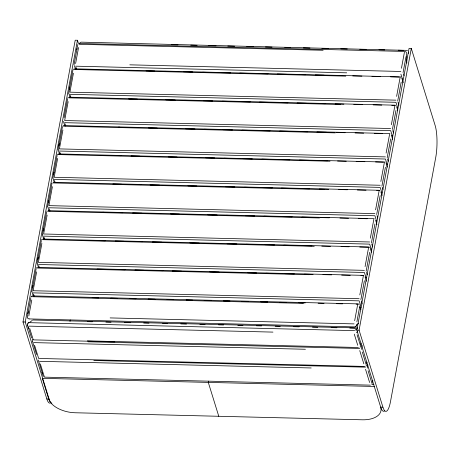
<?xml version="1.0" encoding="UTF-8"?>
<svg xmlns="http://www.w3.org/2000/svg" width="460" height="460" viewBox="0 0 460 460"><rect width="100%" height="100%" fill="white"/><g stroke="black" fill="none" stroke-linecap="round" stroke-linejoin="round"><path stroke-width="0.69" d="M27.537 325.306L27.669 323.57L28.842 322.523L27.956 323.184M76.757 49.737L77.878 44.384M50.749 402.759A23.069 5.353 -88.6 0 1 46.834 398.964L23 321.966L75.21 40.204L77.452 40.261L78.51 43.671M51.888 403.161A23.069 5.353 -88.6 0 1 49.082 399.021L25.242 322.017L77.452 40.261M32.597 287.787L36.104 268.876M37.858 259.423L41.36 240.511M43.114 231.058L46.615 212.146M48.369 202.693L51.871 183.781M53.624 174.328L57.126 155.417M58.88 145.964L62.382 127.052M64.135 117.599L67.643 98.687M69.391 89.234L72.898 70.322M27.893 313.783L30.854 297.781M74.077 64.555L77.038 48.553M36.627 271.82L33.12 290.726L359.122 298.712M41.883 243.455L38.375 262.361L364.377 270.348M47.139 215.09L43.631 233.996L369.633 241.983M52.394 186.72L48.892 205.631L374.888 213.618M57.649 158.355L54.148 177.267L380.144 185.254M62.905 129.99L59.403 148.902L385.405 156.889M68.16 101.626L64.659 120.537L390.661 128.524M73.422 73.261L69.914 92.172L395.916 100.159M28.825 315.928L31.792 299.926M75.601 63.503L78.568 47.501M69.995 321.396L70.259 319.987M208.524 381.139L208.288 382.398L218.776 416.277M354.671 320.695L357.638 304.692M401.448 68.27L404.415 52.267M359.823 294.929L363.325 276.017M365.079 266.564L368.581 247.652M370.334 238.199L373.836 219.288M375.59 209.835L379.097 190.923M380.846 181.47L384.353 162.558M386.101 153.105L389.608 134.194M391.362 124.74L394.864 105.829M396.618 96.376L400.119 77.464M360.887 299.627L364.395 280.721M366.143 271.262L369.65 252.356M371.404 242.897L374.906 223.991M376.659 214.532L380.161 195.626M381.915 186.168L385.417 167.262M387.171 157.803L390.672 138.897M392.426 129.438L395.933 110.526M397.681 101.073L401.189 82.162M356.885 321.839L359.846 305.837M403.063 72.617L406.03 56.614M384.6 410.935A23.069 5.353 -88.6 0 1 380.684 407.14L356.845 330.142L409.055 48.38L411.303 48.438L435.137 125.442A23.069 5.353 -88.6 0 1 435.718 157.55L390.517 401.488A23.069 5.353 -88.6 0 1 382.927 407.198L380.684 407.14A23.069 12.736 10.5 0 1 362.336 419.796L75.216 412.764A23.069 12.736 10.5 0 1 48.703 399.01L42.297 378.333L374.279 386.463M382.927 407.198L359.087 330.194L411.303 48.438M360.847 344.505L361.123 343.034M361.468 349.37L362.198 345.431M366.666 363.636L366.959 362.06M367.258 368.069L367.868 364.786M372.456 382.335L372.818 380.362M69.753 87.009L68.684 93.346M58.161 149.517L59.242 143.738M47.65 206.247L48.725 200.468M52.906 177.882L53.987 172.103M37.133 262.976L38.214 257.197M42.389 234.611L43.47 228.833M31.878 291.341L32.959 285.562M28.198 311.765L27.33 317.59L27.887 318.447L29.083 318.941M32.459 341.084L32.809 339.233M51.853 183.557L52.072 183.005M360.496 346.518L360.036 347.283M366.309 365.642L365.941 366.252M79.425 43.596L80.385 42.372L81.362 42.147L407.508 50.387M73.094 69.546L73.571 69.092M67.838 97.911L68.31 97.457M62.583 126.276L63.434 125.637M57.328 154.64L58.178 154.002M46.811 211.37L47.184 211.002M41.555 239.735L41.929 239.367M36.3 268.099L36.777 267.645M31.102 296.809L31.567 296.343M355.384 326.657L356.649 325.697L354.936 326.83M32.223 320.447L29.267 322.667L354.522 330.631M356.287 325.042L358.748 323.19M356.816 325.111L357.409 324.662M355.114 330.188L357.575 328.336M356.425 332.568L357.604 331.683M31.694 296.234L32.171 296.004M171.499 44.689L177.957 44.844M190.704 45.16L197.121 45.316M208.805 45.603L215.981 45.776M227.798 46.063L234.634 46.236M246.83 46.535L253.471 46.696M265.483 46.989L272.015 47.15M284.855 47.466L290.599 47.604M303.404 47.92L309.971 48.081M321.948 48.375L328.624 48.536M340.82 48.835L347.277 48.99M359.749 49.3L366.171 49.456M379.011 49.772L384.715 49.91M398.216 50.238L403.259 50.364M79.586 43.487L404.834 51.451L406.036 51.945L406.594 52.808M79.16 44.298L323.098 50.272M129.812 64.831L400.855 71.467M75.653 66.177L346.696 72.818M74.457 68.828L401.016 76.946M128.961 70.432L136.125 70.604M146.119 70.851L154.761 71.064M164.703 71.306L174.116 71.536M183.436 71.766L192.751 71.996M202.595 72.237L211.393 72.45M220.708 72.68L230.477 72.916M239.769 73.146L249.067 73.376M258.698 73.612L268.019 73.836M277.334 74.066L286.655 74.296M296.246 74.531L305.543 74.756M315.324 74.997L324.127 75.21M333.966 75.451L342.717 75.664M352.728 75.912L361.916 76.136M371.956 76.383L380.61 76.596M390.592 76.837L399.194 77.05M74.117 69.483L345.788 76.136M69.954 94.311L395.956 102.298L397.659 107.801M69.201 97.192L395.203 105.179M128.708 98.917L137.321 99.13M147.298 99.371L155.957 99.584M165.882 99.831L175.174 100.056M184.471 100.286L193.947 100.516M203.268 100.746L212.583 100.976M222.358 101.212L231.225 101.43M240.948 101.666L250.24 101.896M259.538 102.126L268.83 102.35M278.53 102.586L287.851 102.816M297.166 103.046L306.486 103.276M316.014 103.506L325.306 103.736M335.156 103.977L343.896 104.19M353.797 104.431L362.486 104.644M373.146 104.903L381.788 105.116M391.793 105.363L395.37 105.449M68.862 97.848L340.532 104.501M64.699 122.676L390.695 130.663L392.397 136.166M389.948 133.544L63.946 125.557M118.444 127.161L119.882 127.196M129.168 127.426L138.517 127.65M148.471 127.897L157.153 128.11M167.06 128.351L175.789 128.564M185.65 128.806L194.942 129.036M204.234 129.26L213.779 129.496M223.1 129.726L232.415 129.95M242.127 130.191L251.419 130.416M260.716 130.646L270.008 130.876M279.726 131.112L288.598 131.33M298.362 131.566L307.683 131.796M316.997 132.026L326.485 132.256M336.352 132.497L345.075 132.71M355.085 132.957L363.664 133.164M374.342 133.429L382.248 133.624M63.606 126.212L335.277 132.865M59.443 151.041L385.44 159.028L387.142 164.53M58.69 153.922L385.25 162.041M113.189 155.526L121.055 155.716M131.065 155.963L139.713 156.176M148.936 156.4L158.349 156.63M168.239 156.871L176.985 157.09M186.829 157.331L196.121 157.556M205.66 157.791L214.711 158.01M224.003 158.24L233.611 158.476M242.932 158.706L252.247 158.93M261.889 159.166L271.187 159.396M280.479 159.626L289.771 159.85M299.558 160.091L308.878 160.321M318.193 160.546L327.514 160.776M337.548 161.023L346.253 161.236M356.184 161.477L364.837 161.69M375.538 161.949L383.427 162.144M58.351 154.577L330.016 161.23M54.182 179.406L380.184 187.392L381.886 192.895M53.435 182.286L379.431 190.273M112.941 184.011L121.555 184.224M131.525 184.466L140.909 184.696M150.115 184.926L159.545 185.156M168.699 185.38L178.181 185.61M188.002 185.851L196.817 186.07M206.592 186.306L215.884 186.536M225.492 186.771L234.807 186.996M244.484 187.237L253.443 187.456M262.763 187.686L272.366 187.916M281.399 188.14L290.95 188.376M300.754 188.611L309.54 188.83M319.389 189.071L328.71 189.296M338.744 189.543L347.432 189.756M357.38 190.003L366.016 190.21M376.734 190.474L379.603 190.543M53.096 182.942L324.76 189.595M48.927 207.77L374.929 215.757L376.631 221.26M48.179 210.651L374.175 218.638M102.678 212.255L104.109 212.29M114.114 212.537L122.751 212.744M132.704 212.992L141.996 213.216M151.294 213.446L160.741 213.676M170.597 213.917L179.377 214.136M188.692 214.36L198.013 214.59M207.77 214.831L217.062 215.056M226.36 215.286L235.652 215.51M245.324 215.751L254.639 215.976M263.959 216.206L273.274 216.436M282.837 216.666L292.129 216.896M301.95 217.137L310.718 217.35M320.585 217.591L329.308 217.804M339.94 218.069L348.542 218.276M358.576 218.523L367.195 218.736M47.84 211.307L319.504 217.959M43.671 236.135L369.673 244.122L371.375 249.625M42.924 239.016L368.92 247.003L369.88 247.399M97.422 240.62L105.305 240.816M115.293 241.057L123.941 241.27M133.883 241.511L142.583 241.724M152.473 241.971L161.765 242.196M171.057 242.426L180.573 242.656M189.888 242.886L199.209 243.116M208.949 243.351L217.844 243.57M227.165 243.8L236.831 244.036M246.123 244.26L255.415 244.49M265.155 244.726L274.47 244.956M283.791 245.186L293.308 245.416M302.599 245.646L311.897 245.876M321.781 246.117L330.481 246.33M341.136 246.589L349.071 246.784M359.772 247.049L368.374 247.256M42.584 239.671L314.249 246.324M38.416 264.5L364.418 272.487L366.12 277.989M37.662 267.381L363.664 275.367M97.169 269.106L106.501 269.336M115.822 269.566L125.137 269.79M135.062 270.037L143.773 270.25M153.646 270.491L162.943 270.721M172.236 270.946L181.527 271.176M190.825 271.4L200.405 271.636M209.72 271.866L219.04 272.09M228.712 272.332L238.01 272.556M247.71 272.797L256.594 273.01M265.892 273.24L275.183 273.47M284.987 273.706L294.302 273.936M304.336 274.183L313.076 274.396M322.978 274.637L331.66 274.85M341.671 275.097L350.25 275.304M360.968 275.569L363.831 275.638M37.329 268.036L308.993 274.689M33.16 292.87L359.162 300.851L360.864 306.354M358.064 303.876L32.809 295.912M92.218 297.7L98.699 297.856M110.762 298.155L117.34 298.316M129.312 298.609L135.987 298.77M148.177 299.069L154.986 299.236M167.112 299.535L173.535 299.69M186.179 300L192.631 300.156M204.205 300.443L211.335 300.616M223.462 300.915L229.919 301.07M242.006 301.369L248.561 301.53M260.751 301.829L267.685 301.996M279.812 302.295L286.568 302.456M298.759 302.755L305.21 302.916M318.119 303.232L324.035 303.376M336.76 303.686L342.579 303.83M356.12 304.163L358.271 304.215M32.384 296.723L303.428 303.364M359.772 307.418L361.203 307.452M110.141 317.917L354.079 323.892M29.204 318.918L354.453 326.887M32.809 319.999L357.466 327.928M87.348 321.643L92.368 321.77M105.892 322.098L111.009 322.224M124.631 322.558L130.37 322.696M143.698 323.023L149.011 323.156M162.639 323.489L167.658 323.61M180.786 323.932L186.49 324.076M199.922 324.403L205.039 324.53M218.569 324.858L223.589 324.984M237.849 325.329L242.949 325.456M256.392 325.784L261.59 325.91M275.212 326.243L280.232 326.37M293.486 326.692L299.19 326.836M312.501 327.158L317.733 327.29M331.142 327.618L336.881 327.756M349.784 328.072L355.54 328.216M23 321.966L25.242 322.017M356.845 330.142L359.087 330.194M29.014 326.134L272.952 332.108M87.371 340.866L358.415 347.507M33.373 339.877L114.799 341.843M88.038 341.797L359.703 348.45M33.741 342.608L305.405 349.261M364.642 366.436L38.646 358.449L34.557 345.247M93.823 360.502L365.493 367.155M39.531 361.307L311.196 367.966M371.772 384.502L373.917 384.554M370.432 385.135L44.436 377.148L40.348 363.952M46.834 398.964L49.082 399.021M358.76 304.043L359.26 304.37M41.969 372.376L43.257 376.487M403.385 73.64L404.018 75.693M400.901 74.146L402.494 79.275M401.89 78.384L403.247 82.783M398.021 102.172L398.969 105.231M396.629 106.749L397.768 110.412M392.765 130.536L393.524 132.986M391.374 135.113L392.702 139.391M387.51 158.901L388.269 161.351M386.118 163.478L387.257 167.141M382.254 187.272L382.938 189.468M380.863 191.843L381.995 195.506M376.999 215.636L377.758 218.08M375.607 220.208L376.93 224.486M371.743 244.001L372.686 247.054M370.352 248.572L371.484 252.241M366.488 272.366L367.241 274.81M365.096 276.937L366.459 281.336M361.232 300.731L362.25 304.025M360.168 306.86L360.962 309.43M357.115 334.805L360.577 345.972M362.29 352.009L366.373 365.211M368.075 370.708L372.163 383.91M359.743 350.595L363.825 363.791M365.527 369.294L369.616 382.496M354.263 334.098L357.725 345.27M75.969 67.206L76.607 69.259M74.393 65.584L75.584 69.431M70.294 95.415L70.863 97.25M68.879 93.627L70.052 97.416M65.038 123.78L65.717 125.977M63.434 121.382L64.572 125.045M59.783 152.145L60.536 154.589M58.178 149.747L59.541 154.146M54.527 180.51L55.091 182.344M52.923 178.112L54.056 181.78M49.272 208.874L49.95 211.071M47.667 206.477L49.03 210.875M44.011 237.239L44.769 239.683M42.412 234.841L43.924 239.729M38.755 265.604L39.324 267.438M37.157 263.206L38.479 267.484M33.499 293.969L34.184 296.165M31.901 291.571L33.258 295.97M29.704 328.365L33.16 339.537M28.129 326.744L31.585 337.916M32.482 341.314L36.564 354.51M38.266 360.013L42.354 373.209M27.422 324.921L28.503 328.469M408.405 52.072L408.428 53.458M406.623 53.412L406.801 63.123"/></g></svg>
